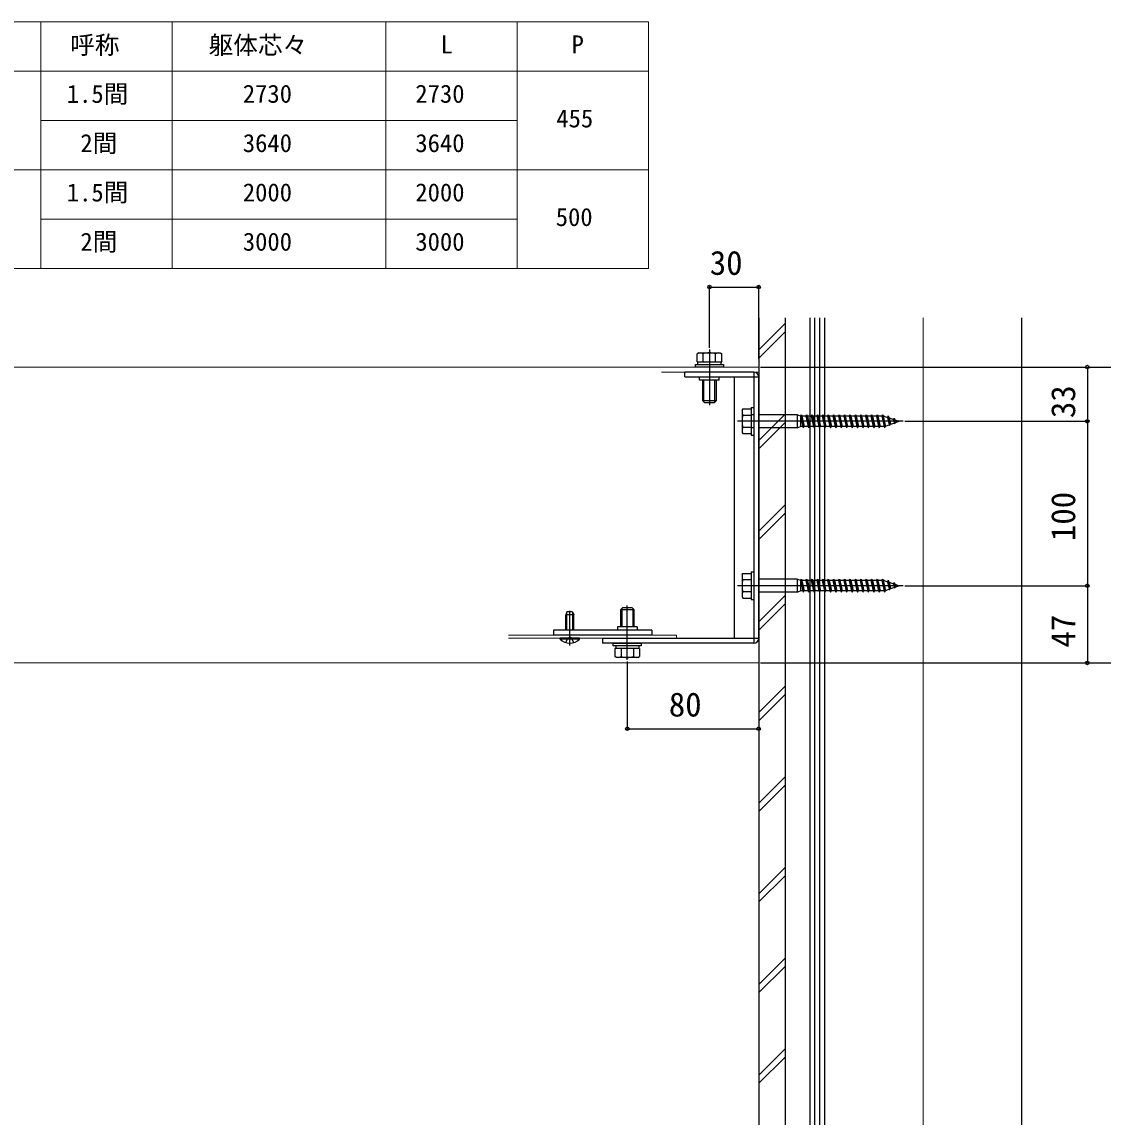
# Model space of a CAD drawing. Units: millimetres, scale not verified. Extents: x -875 to 875, y -1304 to 1298.
# Drawn here: x -388 to 270, y -616 to 50 of the extents above; entities that cross this region are included whole.
import ezdxf
from ezdxf.enums import TextEntityAlignment as Align

# ---------------------------------------------------------------- set-up
doc = ezdxf.new("R2010")
doc.units = ezdxf.units.MM
doc.header["$LTSCALE"] = 8
doc.layers.add('0-1_TABLE1', color=7, linetype='Continuous', lineweight=18)
doc.layers.add('0-4_YKK_12', color=2, linetype='Continuous', lineweight=18)
for name, color, linetype in [('0-5_YKK_13', 4, 'Continuous'), ('0-6_YKK_D', 6, 'Continuous'), ('0-8_YSS_K', 3, 'Continuous')]:
    doc.layers.add(name, color=color, linetype=linetype)
doc.styles.add('ＭＳ ゴシック', font='')
doc.styles.get('ＭＳ ゴシック').set_extended_font_data('MS Gothic')

msp = doc.modelspace()

# ---------------------------------------------------------------- linework, layer by layer
at = {"layer": '0-1_TABLE1'}
for p, q in [((-577, 49.9), (-7, 49.9)), ((-377, 49.9), (-377, -100.1)), ((-297, 49.9), (-297, -100.1)), ((-167, 49.9), (-167, -100.1)), ((-87, 49.9), (-87, -100.1)), ((-7, 49.9), (-7, -100.1)), ((-577, 19.9), (-7, 19.9)), ((-377, -10.1), (-87, -10.1)), ((-577, -40.1), (-7, -40.1)), ((-377, -70.1), (-87, -70.1)), ((-577, -100.1), (-7, -100.1))]:
    msp.add_line(p, q, dxfattribs=at)
at = {"layer": '0-4_YKK_12'}
for p, q in [((160, -130.1), (160, -1073.61)), ((-630, -160.1), (60, -160.1)), ((60, -163.1), (0.913, -163.1)), ((60, -160.1), (60, -340.1)), ((10, -323.1), (-92.255, -323.1)), ((10, -325.1), (-92.255, -325.1)), ((10, -325.1), (10, -323.1)), ((-630, -340.1), (60, -340.1))]:
    msp.add_line(p, q, dxfattribs=at)
at = {"layer": '0-5_YKK_13'}
for p, q in [((23.5, -151.4), (22.494, -151.981)), ((22.494, -156.9), (22.494, -151.981)), ((23.5, -151.4), (36.5, -151.4)), ((26.247, -156.9), (26.247, -151.981)), ((30, -149.409), (30, -183.363)), ((33.753, -156.9), (33.753, -151.981)), ((36.5, -151.4), (37.506, -151.981)), ((37.506, -156.9), (37.506, -151.981)), ((22.494, -156.9), (37.506, -156.9)), ((22.95, -158.5), (22.95, -156.9)), ((26, -156.9), (34, -156.9)), ((57, -163.1), (15, -163.1)), ((15, -166.1), (15, -163.1)), ((15, -166.1), (60, -166.1)), ((24, -168.1), (24, -166.1)), ((36, -168.1), (36, -166.1)), ((45, -166.1), (45, -325.1)), ((57, -163.1), (57, -166.1)), ((60, -325.1), (60, -166.1)), ((36, -168.1), (24, -168.1)), ((26, -180.7), (26, -168.1)), ((26.648, -181.348), (26.648, -168.1)), ((33.352, -181.348), (33.352, -168.1)), ((34, -168.1), (34, -180.7)), ((34, -180.7), (26, -180.7)), ((27.2, -181.9), (26, -180.7)), ((32.8, -181.9), (27.2, -181.9)), ((32.8, -181.9), (34, -180.7)), ((49.9, -186.35), (50.333, -185.6)), ((49.9, -186.35), (49.9, -199.85)), ((50.333, -185.6), (55.4, -185.6)), ((55.4, -184.6), (55.4, -201.6)), ((55.4, -184.6), (57, -184.6)), ((55.4, -185.6), (55.4, -200.6)), ((57, -184.6), (57, -201.6)), ((147.949, -193.1), (47.051, -193.1)), ((50.333, -189.342), (55.4, -189.342)), ((57, -189.1), (55.4, -189.1)), ((83.4, -189.1), (60, -189.1)), ((83.4, -189.1), (83.4, -197.1)), ((85.4, -190), (83.4, -189.1)), ((85.4, -190), (85.4, -196.2)), ((86, -189.1), (87.078, -197.1)), ((88.7, -190), (86.3, -190)), ((86.3, -190), (87.678, -196.2)), ((89.3, -189.1), (90.378, -197.1)), ((92, -190), (89.6, -190)), ((89.6, -190), (90.978, -196.2)), ((92.6, -189.1), (93.678, -197.1)), ((95.3, -190), (92.9, -190)), ((92.9, -190), (94.278, -196.2)), ((95.9, -189.1), (96.978, -197.1)), ((98.6, -190), (96.2, -190)), ((96.2, -190), (97.578, -196.2)), ((99.2, -189.1), (100.278, -197.1)), ((101.9, -190), (99.5, -190)), ((99.5, -190), (100.878, -196.2)), ((101.9, -190), (102.5, -189.1)), ((102.5, -189.1), (102.52, -189.1)), ((102.52, -189.1), (103.598, -197.1)), ((102.52, -189.1), (102.82, -190)), ((105.2, -190), (102.82, -190)), ((102.82, -190), (104.198, -196.2)), ((105.8, -189.1), (106.878, -197.1)), ((108.5, -190), (106.1, -190)), ((106.1, -190), (107.478, -196.2)), ((109.1, -189.1), (110.178, -197.1)), ((111.8, -190), (109.4, -190)), ((109.4, -190), (110.778, -196.2)), ((112.4, -189.1), (113.478, -197.1)), ((115.1, -190), (112.7, -190)), ((112.7, -190), (114.078, -196.2)), ((115.7, -189.1), (116.778, -197.1)), ((118.4, -190), (116, -190)), ((116, -190), (117.378, -196.2)), ((119, -189.1), (120.078, -197.1)), ((121.7, -190), (119.3, -190)), ((119.3, -190), (120.678, -196.2)), ((122.3, -189.1), (123.378, -197.1)), ((125, -190), (122.6, -190)), ((122.6, -190), (123.978, -196.2)), ((125.6, -189.1), (126.678, -197.1)), ((128.3, -190), (125.9, -190)), ((125.9, -190), (127.278, -196.2)), ((128.9, -189.1), (129.978, -197.1)), ((131.6, -190), (129.2, -190)), ((129.2, -190), (130.578, -196.2)), ((132.2, -189.1), (133.278, -197.1)), ((134.9, -190), (132.5, -190)), ((132.5, -190), (133.878, -196.2)), ((135.5, -189.1), (136.578, -197.1)), ((136.397, -190), (135.8, -190)), ((135.8, -190), (137.178, -196.2)), ((136.397, -190), (138.349, -190.672)), ((138.876, -189.664), (138.349, -190.672)), ((138.349, -190.672), (139.352, -195.183)), ((138.876, -189.664), (139.683, -195.652)), ((138.876, -189.664), (139.324, -191.008)), ((139.324, -191.008), (141.923, -191.903)), ((139.324, -191.008), (140.188, -194.895)), ((141.923, -191.903), (142.384, -191.21)), ((141.923, -191.903), (142.417, -194.127)), ((142.384, -191.21), (142.897, -192.238)), ((142.384, -191.21), (142.825, -194.481)), ((142.897, -192.238), (145.4, -193.1)), ((142.897, -192.238), (143.253, -193.839)), ((143.253, -193.839), (145.4, -193.1)), ((49.9, -199.85), (50.333, -200.6)), ((55.4, -196.858), (50.333, -196.858)), ((57, -197.1), (55.4, -197.1)), ((83.4, -197.1), (60, -197.1)), ((83.4, -197.1), (85.4, -196.2)), ((86.778, -196.2), (85.4, -196.2)), ((90.078, -196.2), (87.678, -196.2)), ((93.378, -196.2), (90.978, -196.2)), ((96.678, -196.2), (94.278, -196.2)), ((99.978, -196.2), (97.578, -196.2)), ((103.278, -196.2), (100.878, -196.2)), ((103.578, -197.1), (103.598, -197.1)), ((103.598, -197.1), (104.198, -196.2)), ((106.578, -196.2), (104.198, -196.2)), ((109.878, -196.2), (107.478, -196.2)), ((113.178, -196.2), (110.778, -196.2)), ((116.478, -196.2), (114.078, -196.2)), ((119.778, -196.2), (117.378, -196.2)), ((123.078, -196.2), (120.678, -196.2)), ((126.378, -196.2), (123.978, -196.2)), ((129.678, -196.2), (127.278, -196.2)), ((132.978, -196.2), (130.578, -196.2)), ((136.278, -196.2), (133.878, -196.2)), ((137.122, -195.95), (139.352, -195.183)), ((139.352, -195.183), (139.683, -195.652)), ((139.683, -195.652), (140.188, -194.895)), ((140.188, -194.895), (142.417, -194.127)), ((142.417, -194.127), (142.825, -194.481)), ((142.825, -194.481), (143.253, -193.839)), ((50.333, -200.6), (55.4, -200.6)), ((55.4, -201.6), (57, -201.6)), ((49.9, -286.35), (50.333, -285.6)), ((49.9, -286.35), (49.9, -299.85)), ((50.333, -285.6), (55.4, -285.6)), ((55.4, -284.6), (55.4, -301.6)), ((55.4, -284.6), (57, -284.6)), ((55.4, -285.6), (55.4, -300.6)), ((57, -284.6), (57, -301.6)), ((147.949, -293.1), (47.051, -293.1)), ((50.333, -289.342), (55.4, -289.342)), ((83.4, -289.1), (60, -289.1)), ((83.4, -289.1), (83.4, -297.1)), ((85.4, -290), (83.4, -289.1)), ((85.4, -290), (85.4, -296.2)), ((86, -289.1), (87.078, -297.1)), ((88.7, -290), (86.3, -290)), ((86.3, -290), (87.678, -296.2)), ((89.3, -289.1), (90.378, -297.1)), ((92, -290), (89.6, -290)), ((89.6, -290), (90.978, -296.2)), ((92.6, -289.1), (93.678, -297.1)), ((95.3, -290), (92.9, -290)), ((92.9, -290), (94.278, -296.2)), ((95.9, -289.1), (96.978, -297.1)), ((98.6, -290), (96.2, -290)), ((96.2, -290), (97.578, -296.2)), ((99.2, -289.1), (100.278, -297.1)), ((101.9, -290), (99.5, -290)), ((99.5, -290), (100.878, -296.2)), ((101.9, -290), (102.5, -289.1)), ((102.5, -289.1), (102.52, -289.1)), ((102.52, -289.1), (103.598, -297.1)), ((102.52, -289.1), (102.82, -290)), ((105.2, -290), (102.82, -290)), ((102.82, -290), (104.198, -296.2)), ((105.8, -289.1), (106.878, -297.1)), ((108.5, -290), (106.1, -290)), ((106.1, -290), (107.478, -296.2)), ((109.1, -289.1), (110.178, -297.1)), ((111.8, -290), (109.4, -290)), ((109.4, -290), (110.778, -296.2)), ((112.4, -289.1), (113.478, -297.1)), ((115.1, -290), (112.7, -290)), ((112.7, -290), (114.078, -296.2)), ((115.7, -289.1), (116.778, -297.1)), ((118.4, -290), (116, -290)), ((116, -290), (117.378, -296.2)), ((119, -289.1), (120.078, -297.1)), ((121.7, -290), (119.3, -290)), ((119.3, -290), (120.678, -296.2)), ((122.3, -289.1), (123.378, -297.1)), ((125, -290), (122.6, -290)), ((122.6, -290), (123.978, -296.2)), ((125.6, -289.1), (126.678, -297.1)), ((128.3, -290), (125.9, -290)), ((125.9, -290), (127.278, -296.2)), ((128.9, -289.1), (129.978, -297.1)), ((131.6, -290), (129.2, -290)), ((129.2, -290), (130.578, -296.2)), ((132.2, -289.1), (133.278, -297.1)), ((134.9, -290), (132.5, -290)), ((132.5, -290), (133.878, -296.2)), ((135.5, -289.1), (136.578, -297.1)), ((136.397, -290), (135.8, -290)), ((135.8, -290), (137.178, -296.2)), ((136.397, -290), (138.349, -290.672)), ((138.876, -289.664), (138.349, -290.672)), ((138.349, -290.672), (139.352, -295.183)), ((138.876, -289.664), (139.683, -295.652)), ((138.876, -289.664), (139.324, -291.008)), ((139.324, -291.008), (141.923, -291.903)), ((139.324, -291.008), (140.188, -294.895)), ((141.923, -291.903), (142.384, -291.21)), ((141.923, -291.903), (142.417, -294.127)), ((142.384, -291.21), (142.897, -292.238)), ((142.384, -291.21), (142.825, -294.481)), ((142.897, -292.238), (145.4, -293.1)), ((142.897, -292.238), (143.253, -293.839)), ((143.253, -293.839), (145.4, -293.1)), ((55.4, -296.858), (50.333, -296.858)), ((83.4, -297.1), (60, -297.1)), ((83.4, -297.1), (85.4, -296.2)), ((86.778, -296.2), (85.4, -296.2)), ((90.078, -296.2), (87.678, -296.2)), ((93.378, -296.2), (90.978, -296.2)), ((96.678, -296.2), (94.278, -296.2)), ((99.978, -296.2), (97.578, -296.2)), ((103.278, -296.2), (100.878, -296.2)), ((103.578, -297.1), (103.598, -297.1)), ((103.598, -297.1), (104.198, -296.2)), ((106.578, -296.2), (104.198, -296.2)), ((109.878, -296.2), (107.478, -296.2)), ((113.178, -296.2), (110.778, -296.2)), ((116.478, -296.2), (114.078, -296.2)), ((119.778, -296.2), (117.378, -296.2)), ((123.078, -296.2), (120.678, -296.2)), ((126.378, -296.2), (123.978, -296.2)), ((129.678, -296.2), (127.278, -296.2)), ((132.978, -296.2), (130.578, -296.2)), ((136.278, -296.2), (133.878, -296.2)), ((137.122, -295.95), (139.352, -295.183)), ((139.352, -295.183), (139.683, -295.652)), ((139.683, -295.652), (140.188, -294.895)), ((140.188, -294.895), (142.417, -294.127)), ((142.417, -294.127), (142.825, -294.481)), ((142.825, -294.481), (143.253, -293.839)), ((-22.8, -306.3), (-24, -307.5)), ((-22.8, -306.3), (-17.2, -306.3)), ((-20, -338.25), (-20, -305.205)), ((-17.2, -306.3), (-16, -307.5)), ((49.9, -299.85), (50.333, -300.6)), ((50.333, -300.6), (55.4, -300.6)), ((55.4, -301.6), (57, -301.6)), ((-56.7, -309.1), (-57.5, -310.8)), ((-57.5, -320.1), (-57.5, -310.8)), ((-56.846, -320.1), (-56.846, -309.41)), ((-53.3, -309.1), (-56.7, -309.1)), ((-55, -329.414), (-55, -308.432)), ((-53.3, -309.1), (-52.5, -310.8)), ((-53.154, -320.1), (-53.154, -309.41)), ((-24, -318.1), (-24, -307.5)), ((-24, -307.5), (-16, -307.5)), ((-23.352, -306.852), (-23.352, -318.1)), ((-16.648, -306.852), (-16.648, -318.1)), ((-16, -307.5), (-16, -318.1)), ((-14, -318.1), (-26, -318.1)), ((-26, -318.1), (-26, -320.1)), ((-14, -318.1), (-14, -320.1)), ((-5, -320.1), (-65, -320.1)), ((-65, -320.1), (-65, -323.1)), ((-5, -323.1), (-65, -323.1)), ((-49.1, -325.1), (-60.9, -325.1)), ((-49.1, -325.609), (-49.1, -325.1)), ((-35, -325.1), (60, -325.1)), ((-35, -325.1), (-35, -328.1)), ((-5, -320.1), (-5, -323.1)), ((57, -328.1), (-35, -328.1)), ((-27.506, -331.3), (-27.506, -336.219)), ((-12.494, -331.3), (-27.506, -331.3)), ((-16, -331.3), (-24, -331.3)), ((-23.753, -331.3), (-23.753, -336.219)), ((-16.247, -331.3), (-16.247, -336.219)), ((-12.95, -329.7), (-12.95, -331.3)), ((-12.494, -331.3), (-12.494, -336.219)), ((-26.5, -336.8), (-27.506, -336.219)), ((-13.5, -336.8), (-26.5, -336.8)), ((-13.5, -336.8), (-12.494, -336.219))]:
    msp.add_line(p, q, dxfattribs=at)
for points in [[(38.5, -160.1), (21.5, -160.1), (21.5, -158.5), (38.5, -158.5)], [(-28.5, -328.1), (-11.5, -328.1), (-11.5, -329.7), (-28.5, -329.7)]]:
    msp.add_lwpolyline(points, close=True, dxfattribs=at)
for points in [[(22.95, -158.5), (37.05, -158.5), (37.05, -156.9)], [(57, -166.1), (57, -325.1), (57, -328.1)], [(85.4, -190), (86, -189.1), (86.3, -190)], [(85.4, -190), (86.778, -196.2), (87.078, -197.1), (87.678, -196.2)], [(88.7, -190), (89.3, -189.1), (89.6, -190)], [(88.7, -190), (90.078, -196.2), (90.378, -197.1), (90.978, -196.2)], [(92, -190), (92.6, -189.1), (92.9, -190)], [(92, -190), (93.378, -196.2), (93.678, -197.1), (94.278, -196.2)], [(95.3, -190), (95.9, -189.1), (96.2, -190)], [(95.3, -190), (96.678, -196.2), (96.978, -197.1), (97.578, -196.2)], [(98.6, -190), (99.2, -189.1), (99.5, -190)], [(98.6, -190), (99.978, -196.2), (100.278, -197.1), (100.878, -196.2)], [(101.9, -190), (103.278, -196.2), (103.578, -197.1)], [(105.2, -190), (105.8, -189.1), (106.1, -190)], [(105.2, -190), (106.578, -196.2), (106.878, -197.1), (107.478, -196.2)], [(108.5, -190), (109.1, -189.1), (109.4, -190)], [(108.5, -190), (109.878, -196.2), (110.178, -197.1), (110.778, -196.2)], [(111.8, -190), (112.4, -189.1), (112.7, -190)], [(111.8, -190), (113.178, -196.2), (113.478, -197.1), (114.078, -196.2)], [(115.1, -190), (115.7, -189.1), (116, -190)], [(115.1, -190), (116.478, -196.2), (116.778, -197.1), (117.378, -196.2)], [(118.4, -190), (119, -189.1), (119.3, -190)], [(118.4, -190), (119.778, -196.2), (120.078, -197.1), (120.678, -196.2)], [(121.7, -190), (122.3, -189.1), (122.6, -190)], [(121.7, -190), (123.078, -196.2), (123.378, -197.1), (123.978, -196.2)], [(125, -190), (125.6, -189.1), (125.9, -190)], [(125, -190), (126.378, -196.2), (126.678, -197.1), (127.278, -196.2)], [(128.3, -190), (128.9, -189.1), (129.2, -190)], [(128.3, -190), (129.678, -196.2), (129.978, -197.1), (130.578, -196.2)], [(131.6, -190), (132.2, -189.1), (132.5, -190)], [(131.6, -190), (132.978, -196.2), (133.278, -197.1), (133.878, -196.2)], [(134.9, -190), (135.5, -189.1), (135.8, -190)], [(134.9, -190), (136.278, -196.2), (136.578, -197.1), (137.178, -196.2)], [(85.4, -290), (86, -289.1), (86.3, -290)], [(85.4, -290), (86.778, -296.2), (87.078, -297.1), (87.678, -296.2)], [(88.7, -290), (89.3, -289.1), (89.6, -290)], [(88.7, -290), (90.078, -296.2), (90.378, -297.1), (90.978, -296.2)], [(92, -290), (92.6, -289.1), (92.9, -290)], [(92, -290), (93.378, -296.2), (93.678, -297.1), (94.278, -296.2)], [(95.3, -290), (95.9, -289.1), (96.2, -290)], [(95.3, -290), (96.678, -296.2), (96.978, -297.1), (97.578, -296.2)], [(98.6, -290), (99.2, -289.1), (99.5, -290)], [(98.6, -290), (99.978, -296.2), (100.278, -297.1), (100.878, -296.2)], [(101.9, -290), (103.278, -296.2), (103.578, -297.1)], [(105.2, -290), (105.8, -289.1), (106.1, -290)], [(105.2, -290), (106.578, -296.2), (106.878, -297.1), (107.478, -296.2)], [(108.5, -290), (109.1, -289.1), (109.4, -290)], [(108.5, -290), (109.878, -296.2), (110.178, -297.1), (110.778, -296.2)], [(111.8, -290), (112.4, -289.1), (112.7, -290)], [(111.8, -290), (113.178, -296.2), (113.478, -297.1), (114.078, -296.2)], [(115.1, -290), (115.7, -289.1), (116, -290)], [(115.1, -290), (116.478, -296.2), (116.778, -297.1), (117.378, -296.2)], [(118.4, -290), (119, -289.1), (119.3, -290)], [(118.4, -290), (119.778, -296.2), (120.078, -297.1), (120.678, -296.2)], [(121.7, -290), (122.3, -289.1), (122.6, -290)], [(121.7, -290), (123.078, -296.2), (123.378, -297.1), (123.978, -296.2)], [(125, -290), (125.6, -289.1), (125.9, -290)], [(125, -290), (126.378, -296.2), (126.678, -297.1), (127.278, -296.2)], [(128.3, -290), (128.9, -289.1), (129.2, -290)], [(128.3, -290), (129.678, -296.2), (129.978, -297.1), (130.578, -296.2)], [(131.6, -290), (132.2, -289.1), (132.5, -290)], [(131.6, -290), (132.978, -296.2), (133.278, -297.1), (133.878, -296.2)], [(134.9, -290), (135.5, -289.1), (135.8, -290)], [(134.9, -290), (136.278, -296.2), (136.578, -297.1), (137.178, -296.2)], [(-52.5, -320.1), (-52.5, -310.8), (-57.5, -310.8)], [(-49.1, -325.609), (-60.9, -325.609), (-60.9, -325.1)], [(-57.5, -327.711), (-56.145, -324.933), (-55, -324.324)], [(-52.5, -327.711), (-53.855, -324.933), (-55, -324.324)], [(-12.95, -329.7), (-27.05, -329.7), (-27.05, -331.3)]]:
    msp.add_lwpolyline(points, dxfattribs=at)
for centre, radius, start, end in [((24.371, -154.723), 3.323, 55.61575, 124.38425), ((30, -163.819), 12.419, 72.41205, 107.58795), ((35.629, -154.723), 3.323, 55.61575, 124.38425), ((57, -166.1), 3, 0, 90), ((54.158, -187.471), 4.258, 153.93616, 206.06384), ((66.427, -193.1), 16.527, 166.85543, 193.14457), ((54.158, -198.729), 4.258, 153.93616, 206.06384), ((54.158, -287.471), 4.258, 153.93616, 206.06384), ((66.427, -293.1), 16.527, 166.85543, 193.14457), ((54.158, -298.729), 4.258, 153.93616, 206.06384), ((-55, -319.868), 8.232, 224.2189, 315.7811), ((57, -325.1), 3, 270, 0), ((-25.629, -333.477), 3.323, 235.61575, 304.38425), ((-20, -324.381), 12.419, 252.41205, 287.58795), ((-14.371, -333.477), 3.323, 235.61575, 304.38425)]:
    msp.add_arc(centre, radius, start, end, dxfattribs=at)
at = {"layer": '0-6_YKK_D'}
for p, q in [((30, -148.409), (30, -110.4)), ((30, -111.4), (60, -111.4)), ((60, -155.1), (60, -110.4)), ((61, -160.1), (261, -160.1)), ((61, -160.1), (301, -160.1)), ((260, -160.1), (260, -193.1)), ((148.949, -193.1), (261, -193.1)), ((148.949, -193.1), (261, -193.1)), ((260, -193.1), (260, -293.1)), ((148.949, -293.1), (261, -293.1)), ((148.949, -293.1), (261, -293.1)), ((260, -293.1), (260, -340.1)), ((-20, -339.25), (-20, -381.1)), ((60, -345.1), (60, -381.1)), ((61, -340.1), (261, -340.1)), ((61, -340.1), (301, -340.1)), ((-20, -380.1), (60, -380.1))]:
    msp.add_line(p, q, dxfattribs=at)
for centre in [(30, -111.4), (60, -111.4), (260, -160.1), (260, -193.1), (260, -193.1), (260, -293.1), (260, -293.1), (260, -340.1), (-20, -380.1), (60, -380.1)]:
    msp.add_circle(centre, 1.075, dxfattribs=at)
at = {"layer": '0-8_YSS_K'}
for p, q in [((60, -130.1), (60, -1073.61)), ((76, -130.1), (76, -1073.61)), ((91, -130.1), (91, -1073.61)), ((94, -130.1), (94, -1073.61)), ((97, -130.1), (97, -1073.61)), ((100, -130.1), (100, -1073.61)), ((220, -130.1), (220, -1073.61)), ((60, -149.607), (76, -133.607)), ((60, -154.607), (76, -138.607)), ((60, -204.761), (76, -188.761)), ((60, -209.761), (76, -193.761)), ((60, -259.915), (76, -243.915)), ((60, -264.915), (76, -248.915)), ((60, -315.07), (76, -299.07)), ((60, -320.07), (76, -304.07)), ((60, -370.224), (76, -354.224)), ((60, -375.224), (76, -359.224)), ((60, -425.378), (76, -409.378)), ((60, -430.378), (76, -414.378)), ((60, -480.533), (76, -464.533)), ((60, -485.533), (76, -469.533)), ((60, -535.687), (76, -519.687)), ((60, -540.687), (76, -524.687)), ((60, -590.841), (76, -574.841)), ((60, -595.841), (76, -579.841))]:
    msp.add_line(p, q, dxfattribs=at)

# ---------------------------------------------------------------- texts
at = {"layer": '0-1_TABLE1', "style": 'ＭＳ ゴシック'}
for s, p in [('呼称', (-359.074, 27.059)), ('躯体芯々', (-274.784, 26.974)), ('L', (-133.605, 27.4)), ('P', (-53.903, 27.4)), ('1.5間', (-361.119, -2.643)), ('2730', (-253.989, -2.6)), ('2730', (-148.989, -2.6)), ('455', (-63.193, -17.6)), ('2間', (-352.852, -32.643)), ('3640', (-253.989, -32.6)), ('3640', (-148.989, -32.6)), ('1.5間', (-361.119, -62.643)), ('2000', (-253.989, -62.6)), ('2000', (-148.989, -62.6)), ('500', (-63.534, -77.6)), ('2間', (-352.852, -92.643)), ('3000', (-253.989, -92.6)), ('3000', (-148.989, -92.6))]:
    msp.add_text(s, height=11, dxfattribs=at).set_placement(p, align=Align.BOTTOM_LEFT)
at = {"layer": '0-6_YKK_D', "style": 'ＭＳ ゴシック'}
for s, p in [('30', (30.227, -108.4)), ('80', (5.284, -377.1))]:
    msp.add_text(s, height=14.66, dxfattribs=at).set_placement(p, align=Align.BOTTOM_LEFT)
for s, p in [('33', (257, -191.145)), ('100', (257, -265.941)), ('47', (257, -330.748))]:
    msp.add_text(s, height=14.66, rotation=90, dxfattribs=at).set_placement(p, align=Align.BOTTOM_LEFT)

doc.saveas('drawing.dxf')
